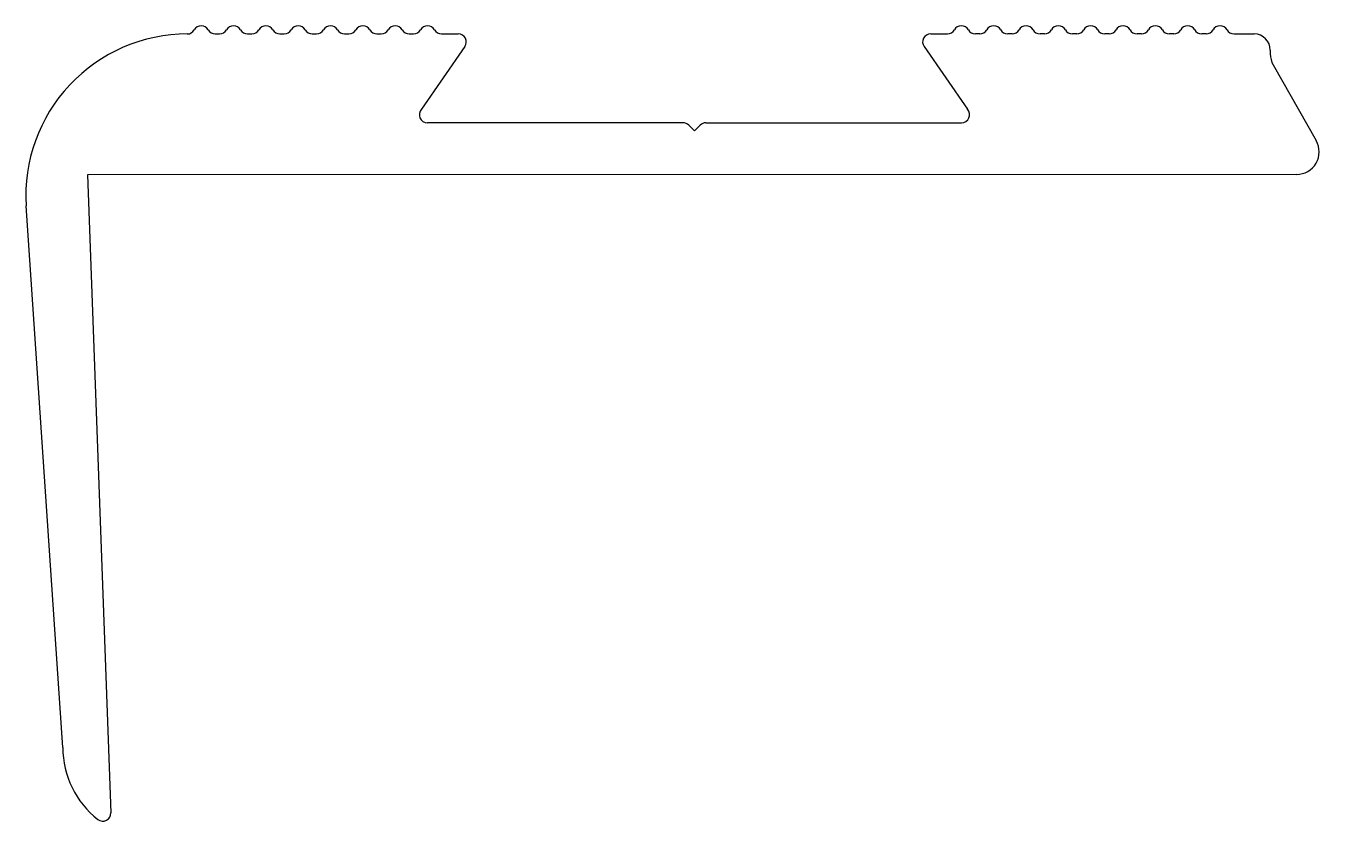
# Model space of a CAD drawing. Extents: x 2319.7 to 2359.7, y 1259.5 to 1284.1.
import ezdxf

# ---------------------------------------------------------------- set-up
doc = ezdxf.new("R2010")
doc.units = 0
doc.layers.get('0').update_dxf_attribs({"linetype": 'CONTINUOUS'})

msp = doc.modelspace()

# ---------------------------------------------------------------- linework, layer by layer
for p, q in [((2324.648, 1283.827), (2324.656, 1283.827)), ((2325.515, 1283.828), (2325.649, 1283.828)), ((2326.515, 1283.828), (2326.649, 1283.828)), ((2327.515, 1283.828), (2327.649, 1283.828)), ((2328.515, 1283.828), (2328.649, 1283.828)), ((2329.515, 1283.828), (2329.649, 1283.828)), ((2330.515, 1283.828), (2330.649, 1283.828)), ((2331.515, 1283.828), (2331.649, 1283.828)), ((2332.515, 1283.828), (2333.029, 1283.828)), ((2347.643, 1283.828), (2348.157, 1283.828)), ((2349.157, 1283.828), (2349.023, 1283.828)), ((2350.157, 1283.828), (2350.023, 1283.828)), ((2351.157, 1283.828), (2351.023, 1283.828)), ((2352.157, 1283.828), (2352.023, 1283.828)), ((2353.157, 1283.828), (2353.023, 1283.828)), ((2354.157, 1283.828), (2354.023, 1283.828)), ((2355.157, 1283.828), (2355.023, 1283.828)), ((2356.157, 1283.828), (2356.023, 1283.828)), ((2357.023, 1283.828), (2357.646, 1283.828)), ((2333.234, 1283.436), (2331.891, 1281.497)), ((2347.437, 1283.436), (2348.781, 1281.497)), ((2358.146, 1283.328), (2358.146, 1283.213)), ((2358.237, 1282.867), (2359.565, 1280.527)), ((2339.982, 1281.078), (2332.075, 1281.078)), ((2340.336, 1280.828), (2340.159, 1281.005)), ((2340.336, 1280.828), (2340.512, 1281.005)), ((2340.689, 1281.078), (2348.596, 1281.078)), ((2358.956, 1279.481), (2321.561, 1279.47)), ((2321.561, 1279.47), (2322.286, 1259.73)), ((2320.796, 1261.75), (2319.666, 1278.514))]:
    msp.add_line(p, q)
for centre, radius, start, end in [((2325.082, 1283.828), 0.25, 90, 150.2066), ((2325.082, 1283.828), 0.25, 30, 90), ((2326.082, 1283.828), 0.25, 90, 150), ((2326.082, 1283.828), 0.25, 30, 90), ((2327.082, 1283.828), 0.25, 90, 150), ((2327.082, 1283.828), 0.25, 30, 90), ((2328.082, 1283.828), 0.25, 90, 150), ((2328.082, 1283.828), 0.25, 30, 90), ((2329.082, 1283.828), 0.25, 90, 150), ((2329.082, 1283.828), 0.25, 30, 90), ((2330.082, 1283.828), 0.25, 90, 150), ((2330.082, 1283.828), 0.25, 30, 90), ((2331.082, 1283.828), 0.25, 90, 150), ((2331.082, 1283.828), 0.25, 30, 90), ((2332.082, 1283.828), 0.25, 90, 150), ((2332.082, 1283.828), 0.25, 30, 90), ((2348.59, 1283.828), 0.25, 90, 150), ((2348.59, 1283.828), 0.25, 30, 90), ((2349.59, 1283.828), 0.25, 90, 150), ((2349.59, 1283.828), 0.25, 30, 90), ((2350.59, 1283.828), 0.25, 90, 150), ((2350.59, 1283.828), 0.25, 30, 90), ((2351.59, 1283.828), 0.25, 90, 150), ((2351.59, 1283.828), 0.25, 30, 90), ((2352.59, 1283.828), 0.25, 90, 150), ((2352.59, 1283.828), 0.25, 30, 90), ((2353.59, 1283.828), 0.25, 90, 150), ((2353.59, 1283.828), 0.25, 30, 90), ((2354.59, 1283.828), 0.25, 90, 150), ((2354.59, 1283.828), 0.25, 30, 90), ((2355.59, 1283.828), 0.25, 90, 150), ((2355.59, 1283.828), 0.25, 30, 90), ((2356.59, 1283.828), 0.25, 90, 150), ((2356.59, 1283.828), 0.25, 30, 90), ((2324.656, 1278.827), 5, 90, 183.5846), ((2324.648, 1284.077), 0.25, 270, 330.2066), ((2325.515, 1284.078), 0.25, 210, 270), ((2325.649, 1284.078), 0.25, 270, 330), ((2326.515, 1284.078), 0.25, 210, 270), ((2326.649, 1284.078), 0.25, 270, 330), ((2327.515, 1284.078), 0.25, 210, 270), ((2327.649, 1284.078), 0.25, 270, 330), ((2328.515, 1284.078), 0.25, 210, 270), ((2328.649, 1284.078), 0.25, 270, 330), ((2329.515, 1284.078), 0.25, 210, 270), ((2329.649, 1284.078), 0.25, 270, 330), ((2330.515, 1284.078), 0.25, 210, 270), ((2330.649, 1284.078), 0.25, 270, 330), ((2331.515, 1284.078), 0.25, 210, 270), ((2331.649, 1284.078), 0.25, 270, 330), ((2332.515, 1284.078), 0.25, 210, 270), ((2333.029, 1283.578), 0.25, 325.282, 90), ((2347.643, 1283.578), 0.25, 90, 214.718), ((2348.157, 1284.078), 0.25, 270, 330), ((2349.023, 1284.078), 0.25, 210, 270), ((2349.157, 1284.078), 0.25, 270, 330), ((2350.023, 1284.078), 0.25, 210, 270), ((2350.157, 1284.078), 0.25, 270, 330), ((2351.023, 1284.078), 0.25, 210, 270), ((2351.157, 1284.078), 0.25, 270, 330), ((2352.023, 1284.078), 0.25, 210, 270), ((2352.157, 1284.078), 0.25, 270, 330), ((2353.023, 1284.078), 0.25, 210, 270), ((2353.157, 1284.078), 0.25, 270, 330), ((2354.023, 1284.078), 0.25, 210, 270), ((2354.157, 1284.078), 0.25, 270, 330), ((2355.023, 1284.078), 0.25, 210, 270), ((2355.157, 1284.078), 0.25, 270, 330), ((2356.023, 1284.078), 0.25, 210, 270), ((2356.157, 1284.078), 0.25, 270, 330), ((2357.023, 1284.078), 0.25, 210, 270), ((2357.646, 1283.328), 0.5, 0, 90), ((2358.846, 1283.213), 0.7, 180, 209.5639), ((2332.075, 1281.328), 0.25, 137.5443, 270), ((2348.596, 1281.328), 0.25, 270, 42.4557), ((2339.982, 1280.828), 0.25, 45, 90), ((2340.689, 1280.828), 0.25, 90, 135), ((2358.956, 1280.181), 0.7, 270, 29.5639), ((2323.628, 1261.753), 2.831, 180.0535, 231.9302), ((2322.036, 1259.721), 0.25, 231.9302, 2.1281)]:
    msp.add_arc(centre, radius, start, end)

doc.saveas('drawing.dxf')
